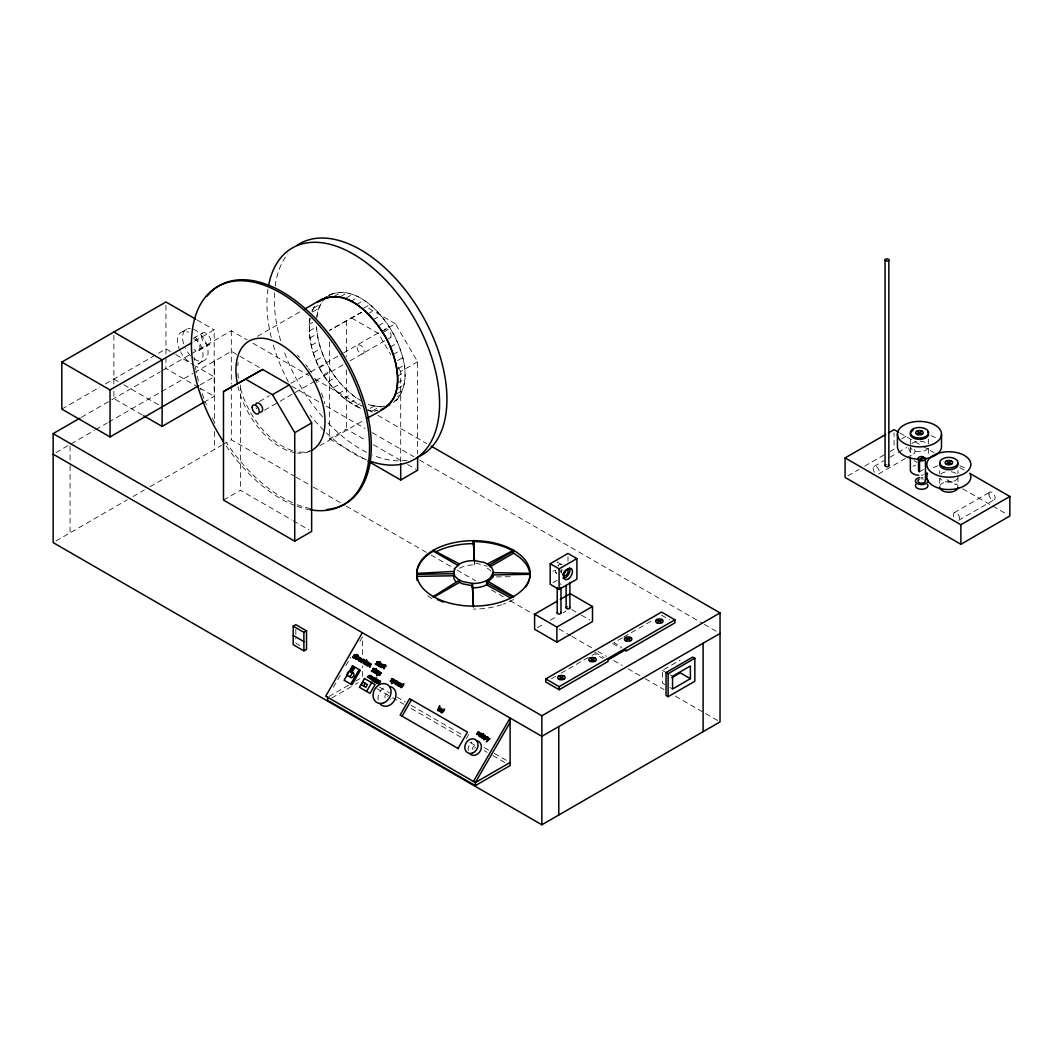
<?xml version="1.0" encoding="UTF-8"?>
<svg xmlns="http://www.w3.org/2000/svg" width="1063" height="1063" viewBox="0 0 1063 1063"><rect width="100%" height="100%" fill="white"/><g stroke="black" fill="none" stroke-linecap="round" stroke-linejoin="round"><path stroke-width="0.75" stroke-dasharray="5 3.75" d="M316.668 318.581L318.023 309.918L322.275 301.533M316.734 316.615L319.272 306.529L324.016 299.474M312.03 311.459L315.445 304.722M333.41 687.23L340.851 674.341M345.82 665.73L350.777 657.133M359.879 641.374L362.363 637.082L362.363 654.728M466.245 738.665L468.61 734.573M311.897 310.795L315.233 305.825M396.313 400.804C414.198 377.671 401.309 345.395 387.251 323.617C374.721 306.529 352.052 284.539 329.357 295.288M327.696 296.418L330.194 294.345M393.562 402.478C413.759 385.032 403.488 353.368 393.124 333.064C380.806 312.429 358.576 286.385 331.736 293.959L333.051 293.162M459.535 568.346L460.213 567.894A19.759 11.414 0 0 1 474.47 564.985L474.47 562.925M911.921 443.497L913.516 442.474A9.129 5.275 0 0 1 926.391 443.032M913.051 466.285L913.516 465.993A9.129 5.275 0 0 1 915.509 465.235M182.411 331.709L187.5 328.773M61.813 409.082L99.802 387.158M105.436 383.902L165.948 348.97L174.465 353.886M193.346 338.34L202.794 332.892M194.489 341.196L214.181 329.822L214.181 396.353L205.744 401.229M81.399 417.321L160.314 371.758M161.722 370.934L190.104 354.55M191.526 353.727L231.322 330.752L247.134 339.881M198.675 350.684L209.464 344.452M198.09 363.958L203.179 361.021M55.967 452.559L94.368 430.395M95.79 429.572L107.23 422.968M108.652 422.144L160.101 392.446M161.536 391.622L192.974 373.472M194.396 372.648L231.322 351.322L260.076 367.918M257.512 336.32L301.52 310.901M313.811 307.925L321.185 303.673M334.034 296.497L341.409 292.245M312.655 311.937L318.807 308.39M340.692 296.564L346.83 293.016M346.259 297.959L352.398 294.411M200.11 384.939L214.181 376.82L195.738 366.164M309.067 324.348L312.748 322.222M350.79 301.347L358.165 297.082M309.134 331.085L316.508 326.819C318.342 355.959 335.19 383.61 359.174 399.994M356.583 304.589L363.958 300.337M309.705 338.061L317.08 333.809M363.519 308.27L369.672 304.722M361.686 312.137L329.464 330.394L361.593 312.349M311.286 345.409L318.648 341.143M367.904 313.864L375.279 309.612M313.319 352.836L320.694 348.584M373.179 319.671L380.554 315.419M316.282 360.291L323.657 356.039M378.229 325.849L385.603 321.597M259.438 401.495L269.431 395.728M290.837 383.371L309.386 372.661M310.808 371.837L342.193 353.713M343.628 352.889L382.149 330.646M381.258 331.842L395.356 323.697L417.626 361.752L417.626 453.795M319.657 367.678L327.032 363.413M382.707 332.679L390.081 328.414M323.803 374.734L331.178 370.482M264.488 410.225L278.745 401.987M280.18 401.163L314.422 381.391M315.844 380.567L342.95 364.915M350.086 360.795L387.184 339.376M386.852 339.735L394.227 335.483M328.281 381.564L335.656 377.299M390.227 347.123L397.602 342.857M55.967 541.001L127.228 499.849M132.955 496.554L144.382 489.95M150.096 486.655L221.449 445.45M222.871 444.64L231.322 439.75L294.571 476.264M333.33 387.743L340.705 383.491M393.19 354.577L400.565 350.312M338.605 393.549L345.98 389.284M397.682 360.583L402.598 357.753M344.213 398.426L351.587 394.174M398.027 368.635L404.179 365.087M400.698 461.927L400.698 371.519L417.626 361.752M349.926 402.811L357.301 398.559M397.376 376.329L404.751 372.077M355.72 406.066L360.636 403.236M397.442 383.065L404.817 378.8M397.735 388.407L403.874 384.859M374.428 405.88L367.054 410.145L370.841 411.089L377.445 410.371L374.242 411.168L368.409 410.331M396.313 394.067L402.452 390.52M372.475 410.916L379.85 406.664M397.615 396.645L400.06 395.223M394.785 400.844L397.243 399.422M223.482 500.048L240.411 490.282L291.7 519.9M329.464 341.901L329.464 438.873L346.379 429.107L366.323 440.614M319.804 445.689L363.812 420.284M328.999 696.464L348.465 685.223M355.414 681.21L362.363 677.197L362.363 665.97M331.789 697.939L354.019 685.104M355.414 684.293L358.191 682.698M552.933 582.723L557.039 580.345M537.453 627.635L544.575 623.529M550.275 620.234L557.397 616.128M563.098 612.833L565.941 611.185M847.902 475.825L859.103 469.368M864.697 466.139L884.283 454.831M889.89 451.589L894.076 449.171L894.076 432.893M874.065 466.431L884.044 460.678M889.744 457.382L896.866 453.276M898.288 452.453L906.845 447.51M905.543 458.432L878.476 474.071A4.411 2.551 60 0 0 878.065 468.331A4.411 2.551 60 0 0 873.441 467.095A4.411 2.551 60 0 0 875.46 473.261M906.978 457.608L914.1 453.502M551.378 678.779L555.577 676.36M561.171 673.118L590.563 656.15M591.958 655.353L594.762 653.732L602.774 658.356M622.36 637.8L613.962 642.637L621.921 647.301M623.755 636.989L653.147 620.021M919.522 471.799L923.441 469.54M664.92 684.585L662.382 683.11L662.382 670.381L680.214 660.083M954.215 512.698L989.839 492.142M958.627 520.339L994.237 499.769M384.819 406.106L378.215 406.837L368.861 404.485M496.368 576.93L510.825 576.691M475.746 563.058L487.319 566.3M381.617 406.916L370.735 405.362L364.529 402.478M487.319 568.346L488.116 568.745A19.759 11.414 0 0 1 491.04 571.203M361.646 401.003C335.802 385.935 318.608 356.477 316.508 326.819M899.803 432.933L921.236 445.304M922.671 446.141L934.098 452.732M959.823 467.587L964.114 470.059M914.087 460.717L916.944 462.378M946.96 479.705L955.544 484.648M962.679 488.781L991.274 505.284M992.696 506.108L1006.993 514.359M368.648 308.27L395.356 323.697M351.72 318.05L378.441 333.463L390.812 354.604M252.888 343.203L308.948 375.571M314.688 378.893L362.124 406.279M367.878 409.587L372.183 412.085M377.936 415.407L426.808 443.616M197.16 319.99L214.181 329.822M291.7 386.175L320.441 402.771M326.195 406.093L365.008 428.495M372.183 432.654L413.866 456.718M419.619 460.04L702.789 623.516M704.224 624.34L720.036 633.468M373.458 444.733L401.947 461.183M407.647 464.478L416.191 469.408M661.545 615.171L669.557 619.795M561.344 564.387L557.145 561.968A5.036 2.91 -60 0 1 558.155 566.26M329.464 438.873L366.509 460.252M175.873 354.697L194.316 365.353M198.582 387.344L165.948 368.502L165.948 357.102M200.003 388.168L214.181 396.353M571.615 609.524L579.96 614.348M581.355 615.145L589.699 619.968M662.382 670.381L664.92 671.856M670.009 674.792L672.56 676.267M612.567 643.447L620.579 648.071M670.009 687.522L672.56 688.997M296.006 477.101L311.818 486.229M313.253 487.053L344.877 505.31M346.312 506.147L429.678 554.275M431.126 555.112L455.562 569.21M456.997 570.047L475.679 580.836M491.491 589.965L504.42 597.433M510.174 600.754L533.174 614.029M559.045 628.964L570.552 635.608M571.987 636.431L592.104 648.045M597.858 651.367L606.481 656.349M613.67 660.495L622.293 665.478M628.047 668.8L643.846 677.928M645.294 678.752L663.976 689.542M675.47 696.185L704.224 712.781M705.659 713.605L720.036 721.91M594.762 652.19L604.103 657.585M113.874 379.026L118.139 381.484M123.813 384.766L162.121 406.877M142.256 414.942L113.874 398.559L113.874 387.171M293.122 520.724L308.802 529.773M379.571 687.136L389.616 692.93M396.791 697.076L405.388 702.045M411.129 705.354L462.764 735.171M484.276 747.595L488.581 750.079M494.322 753.388L507.237 760.842M376.701 688.572L391.051 696.85M392.486 697.673L403.953 704.304M411.129 708.436L461.329 737.43M469.939 742.399L475.679 745.708M484.276 750.677L487.146 752.325M492.887 755.647L505.802 763.101M299.846 645.493L295.833 643.181L295.833 638.544M398.226 367.293L400.698 371.519M474.311 561.702L474.47 564.985M957.976 470.643L957.976 473.726M957.976 476.809L957.976 485.512M939.719 470.643L939.719 473.726M939.719 478.257L939.719 485.512M928.57 439.152L928.57 443.789M928.57 448.44L928.57 456.279M910.353 439.909L910.353 444.533M910.353 447.643L910.353 455.482M568.001 556.613L568.001 561.37M346.379 320.614L346.379 356.783M346.379 369.924L346.379 429.107M295.833 629.296L295.833 637.003M240.411 385.085L240.411 490.282M231.322 330.752L231.322 384.075M231.322 385.71L231.322 439.75M214.407 361.088L214.407 423.326M214.407 431.512L214.407 449.529M165.948 305.214L165.948 355.48M113.874 335.27L113.874 385.537M70.065 446.061L70.065 464.079M70.065 465.714L70.065 532.855M513.495 599.505A56.671 32.714 0 0 1 503.344 604.156M501.763 604.714A56.671 32.714 0 0 1 473.42 609.086M431.897 598.628A56.671 32.714 0 0 1 425.439 593.779M561.862 569.874A5.036 2.91 -60 0 1 560.374 571.987M555.577 570.26A5.036 2.91 -60 0 0 556.853 573.369L552.654 570.951A5.036 2.91 -60 0 0 555.271 570.339M557.823 565.768A5.036 2.91 -60 0 1 558.726 564.998L559.656 564.493A5.036 2.91 -60 0 1 561.982 564.798M561.264 573.236A6.298 3.641 -60 0 1 561.796 571.735M561.264 572.585A2.525 1.448 -60 0 1 562.088 569.795M561.038 569.941A2.525 1.448 -60 0 1 560.666 570.472M256.595 408.963A5.036 2.91 60 0 1 256.024 407.78M384.075 330.314A5.036 2.91 60 0 1 390.041 331.908A5.036 2.91 60 0 1 388.447 337.875M195.034 336.958A18.018 10.404 60 0 1 202.993 355.069A18.018 10.404 60 0 1 195.233 364.25M188.696 361.54A18.018 10.404 60 0 1 180.936 352.478M180.205 351.096A18.018 10.404 60 0 1 188.483 332.241M193.572 329.304A18.018 10.404 60 0 1 208.082 352.132A18.018 10.404 60 0 1 193.785 358.603M190.556 355.786A18.018 10.404 60 0 1 185.294 348.159M183.607 343.867A18.018 10.404 60 0 1 190.37 328.48M194.117 338.938A6.67 3.853 60 0 1 200.057 347.628A6.67 3.853 60 0 1 194.117 349.461M560.639 583.667A1.887 1.09 0 0 1 560.812 584.756M923.415 474.749A9.129 5.275 0 0 1 921.156 475.174M940.024 485.592A9.129 5.275 0 0 1 948.847 481.685A9.129 5.275 0 0 1 957.67 485.592M957.67 478.177A9.129 5.275 0 0 1 948.847 482.084A9.129 5.275 0 0 1 940.024 478.177M940.941 474.178A9.129 5.275 0 0 1 946.482 471.72M951.212 471.72A9.129 5.275 0 0 1 956.753 474.178M933.261 467.813A22.044 12.729 0 0 1 937.832 465.793M959.862 465.793A22.044 12.729 0 0 1 964.433 467.813M928.079 448.214A9.129 5.275 0 0 1 927.002 449.45L925.408 450.473A9.129 5.275 0 0 1 910.486 447.457M901.756 438.899A22.044 12.729 0 0 1 908.958 435.285M930.989 435.631A22.044 12.729 0 0 1 935.467 437.717M920.704 478.882A3.774 2.179 0 0 1 923.574 479.107M921.249 477.367A6.298 3.641 0 0 1 922.883 477.42M914.592 449.436A4.411 2.551 60 0 1 912.705 453.622A4.411 2.551 60 0 1 908.772 447.882M953.724 516.764A4.411 2.551 60 0 1 954.866 512.499A4.411 2.551 60 0 1 959.118 516.286A4.411 2.551 60 0 1 957.976 520.538M406.983 460.279A122.059 70.477 60 0 1 372.648 455.084M366.629 452.333A122.059 70.477 60 0 1 327.045 421.865M322.7 417.068A122.059 70.477 60 0 1 283.635 350.019M280.659 340.785A122.059 70.477 60 0 1 274.533 292.817M275.158 286.226A122.059 70.477 60 0 1 287.821 253.884M310.356 509.841A125.939 72.709 60 0 1 296.444 506.094M295.009 505.563A125.939 72.709 60 0 1 226.273 446.008M309.479 451.483A62.969 36.355 60 0 1 296.949 452.997M295.381 452.772A62.969 36.355 60 0 1 238.046 386.773M310.436 508.513A125.939 72.709 60 0 1 293.893 503.357M292.431 502.719A125.939 72.709 60 0 1 226.206 442.235M214.567 422.41A125.939 72.709 60 0 1 212.334 417.985M206.328 404.565A125.939 72.709 60 0 1 205.146 401.588M203.95 398.439A125.939 72.709 60 0 1 200.721 388.925M198.436 380.992A125.939 72.709 60 0 1 196.243 371.651M195.924 370.03A125.939 72.709 60 0 1 195.326 366.788M194.356 360.33A125.939 72.709 60 0 1 193.971 357.141M312.695 449.795A62.969 36.355 60 0 1 295.567 451.443M292.378 450.606A62.969 36.355 60 0 1 239.826 385.749M238.391 378.122A62.969 36.355 60 0 1 237.886 373.365M237.833 365.685A62.969 36.355 60 0 1 238.112 362.496M297.388 355.069A62.969 36.355 60 0 1 299.567 357.314M305.772 364.609A62.969 36.355 60 0 1 307.712 367.2M308.655 368.529A62.969 36.355 60 0 1 311.406 372.648M314.768 378.308A62.969 36.355 60 0 1 317.04 382.667M321.531 393.124A62.969 36.355 60 0 1 324.707 403.648M366.775 459.947A122.059 70.477 60 0 1 310.104 415.101M288.379 381.989A122.059 70.477 60 0 1 272.846 343.495M271.238 337.383A122.059 70.477 60 0 1 268.009 288.884M378.189 700.105A10.391 8.477 -60 0 1 385.112 687.15M468.252 750.544A7.654 6.258 -60 0 1 472.012 742.04M472.902 749.641A2.525 2.06 -60 0 1 475.865 745.801M474.656 748.286A2.525 2.06 -60 0 1 475.44 747.249M385.191 698.059A2.525 2.06 -60 0 1 387.929 694.046M390.971 698.936A2.525 2.06 -60 0 1 390.546 699.427M387.65 696.491A2.525 2.06 -60 0 1 388.075 695.999M310.011 318.302C305.174 354.67 328.108 393.895 361.486 408.737C328.161 393.948 305.147 354.617 310.011 318.302M201.412 335.948A6.67 3.853 60 0 0 208.494 344.757A6.67 3.853 60 0 0 208.494 335.31A6.67 3.853 60 0 0 201.412 335.948M988.922 494.162A4.411 2.551 60 0 0 993.599 499.969A4.411 2.551 60 0 0 993.599 493.737A4.411 2.551 60 0 0 988.922 494.162M357.062 347.388A5.036 2.91 60 0 0 362.403 354.045A5.036 2.91 60 0 0 362.403 346.91A5.036 2.91 60 0 0 357.062 347.388"/><path stroke-width="1.5" d="M362.363 632.711L325.73 696.172L475.347 782.554L510.107 762.49M351.242 671.869A2.658 2.166 -60 0 1 350.245 676.015A2.658 2.166 -60 0 1 347.176 674.248A2.658 2.166 -60 0 1 350.272 671.311L352.916 666.714L354.67 667.723L352.026 672.321M351.175 671.829L353.82 667.232M350.724 684.094L359.095 669.584M363.626 686.02L365.22 683.296M374.335 669.61L374.003 668.375L372.794 668.428L373.086 670.992L371.319 670.819L372.249 671.683A1.369 1.116 -60 0 0 372.914 671.71C374.628 671.138 371.798 667.179 374.309 669.597M366.589 691.402L371.651 682.645M402.066 716.156L411.514 699.799M458.033 748.458L467.468 732.101L409.587 698.683L400.14 715.04L458.538 748.764M487.572 737.855C488.449 734.028 478.802 743.529 487.558 737.842M473.46 781.464L510.107 718.003L510.107 765.586L475.347 785.637L327.617 700.344L327.617 697.262M510.107 722.375L475.347 782.554L475.347 785.637M320.322 300.683C346.883 286.253 373.525 316.083 385.749 337.33C394.586 354.324 400.685 374.11 395.861 393.23C391.888 406.89 377.684 411.952 366.655 418.636M913.051 430.435L911.921 431.166A9.129 5.275 0 0 0 910.845 432.389M925.408 473.992L927.002 472.969M317.571 302.357C346.153 282.638 376.249 318.927 388.208 342.047C398.027 362.549 406.106 397.442 380.833 409.999M366.881 661.983L365.486 664.069L366.323 665.425A1.422 1.156 -60 0 0 367.134 665.358L368.529 662.94A1.422 1.156 -60 0 0 368.183 662.196L367.692 661.917M376.727 670.501L375.332 672.6L376.169 673.942A1.422 1.156 -60 0 0 376.98 673.889L378.375 671.457A1.422 1.156 -60 0 0 378.029 670.713L377.538 670.434M198.701 385.749L110.047 436.946L61.813 409.082L61.813 362.098L165.948 301.972L195.738 319.179M61.813 362.098L110.047 389.948L191.672 342.818M431.126 446.101L720.036 612.913L720.036 721.91L541.851 824.782L53.15 542.622L53.15 433.624L79.977 418.131M304.363 309.267L322.82 298.61M324.361 298.225L326.819 296.803M143.678 415.766L162.121 426.409L204.335 402.04M223.482 391.569L262.667 369.459L289.388 384.886L311.645 422.928L311.645 531.42L294.73 541.187L223.482 500.048L223.482 391.569L262.667 369.459M245.752 379.225L272.473 394.652L289.388 384.886M294.73 541.187L294.73 432.707L311.645 422.928M386.188 406.73L389.882 404.604M367.931 461.076L400.698 479.998L417.626 470.231L417.626 457.077M293.202 626.187L295.833 624.672L306.529 630.837L306.529 649.347L303.885 650.862L293.202 644.696L293.202 626.187L303.885 632.352L306.529 630.837M459.535 582.338L433.359 597.446L433.359 596.542L459.535 580.053L459.535 582.338L462.657 583.879L472.384 585.713L473.42 607.039M488.701 565.503L513.495 551.179A56.671 32.714 0 0 0 473.42 541.599L474.39 561.277M490.083 566.765L513.495 553.238L513.495 550.262L487.319 564.015M550.196 563.735L568.001 553.451L576.903 558.593L576.903 579.162L559.098 589.447L550.196 584.305L550.196 563.735L559.098 568.878L576.903 558.593M560.254 599.412L570.22 593.659L592.49 606.508L592.49 621.576L556.866 642.145L534.596 629.283L534.596 614.215L557.397 601.06M969.828 473.367L1009.85 496.474L1009.85 516.007L960.872 544.283L845.098 477.446L845.098 457.914L885.692 434.475M888.482 432.867L894.076 429.638L898.368 432.11M534.596 614.215L556.866 627.077L592.49 606.508M916.784 434.302L922.139 431.219M918.631 459.973L923.574 456.838A3.774 2.179 0 0 0 919.017 457.183A3.774 2.179 0 0 0 918.419 459.814L918.631 471.281L919.522 471.799L919.522 460.492L924.956 457.635A3.774 2.179 0 0 1 924.358 460.266A3.774 2.179 0 0 1 919.801 460.611L919.522 460.492M545.771 678.925L661.545 612.089L674.899 619.795L674.899 622.878L625.921 651.167L625.921 649.613L608.116 659.897L608.116 661.438L559.138 689.728L545.771 682.008L545.771 678.925L559.138 686.632L674.899 619.795M558.726 679.164L564.068 676.068M589.859 661.186L595.2 658.103M625.482 640.617L630.824 637.534M656.642 622.626L661.997 619.543M946.176 464.186L951.518 461.103M53.15 433.624L541.851 715.771L720.036 612.913M720.036 633.468L541.851 736.34L53.15 454.193M666.049 672.507L692.797 657.067L694.843 658.249L694.843 681.263L668.109 696.703L666.049 695.521L666.049 672.507L668.109 673.69L694.843 658.249M671.989 677.569L680.214 672.813L690.392 678.699L690.392 665.956L672.56 676.267L672.56 688.997L690.392 678.699M845.098 457.914L960.872 524.75L1009.85 496.474M382.149 409.189L383.69 408.803M453.688 573.714L416.749 574.312L416.749 573.395L453.688 571.429A19.759 11.414 0 0 0 458.738 579.667L462.657 581.594L472.384 583.428A19.759 11.414 0 0 0 486.641 580.518L489.99 578.259L493.152 572.638A19.759 11.414 0 0 0 488.116 564.4L484.197 562.473L474.47 560.639A19.759 11.414 0 0 0 460.213 563.549L454.632 568.506L453.688 575.774A19.759 11.414 0 0 0 455.814 581.541M416.749 576.372L453.688 575.774M459.535 564.015L433.359 550.262L433.359 551.179A56.671 32.714 0 0 0 416.802 572.904M513.495 597.446L486.641 582.803L492.222 577.847L493.152 574.924L530.105 574.312L530.105 573.395A56.671 32.714 0 0 0 445.091 545.067A56.671 32.714 0 0 0 445.091 601.738A56.671 32.714 0 0 0 530.105 573.395L493.152 572.638L493.152 576.97M473.42 606.123L472.384 583.428L472.384 587.759A19.759 11.414 0 0 0 486.641 584.849L510.678 597.964M569.33 607.039L569.476 607.119A1.887 1.09 0 0 1 569.369 608.554A1.887 1.09 0 0 1 566.885 608.674L566.539 608.488A1.887 1.09 0 0 1 567.243 606.8M916.784 431.219L922.139 434.302M946.176 461.103L951.518 464.186M656.642 619.543L661.997 622.626M113.874 332.028L162.121 359.879L162.121 426.409M625.482 637.534L630.824 640.617M433.359 551.179L458.153 565.503M589.859 658.103L595.2 661.186M558.726 676.068L564.068 679.164M384.381 665.863C382.773 669.424 384.261 670.288 385.098 666.275L386.135 666.288L385.444 664.694L381.418 667.723L383.212 664.614L384.554 665.398M363.812 660.336C362.111 663.857 363.825 664.8 364.529 660.748L365.566 660.761L364.782 660.309C362.882 656.562 361.526 664.388 360.928 662.196A1.395 1.129 -60 0 1 360.716 661.372L362.124 659.246L363.838 659.99M293.202 635.448L303.885 641.614M350.272 671.311L353.421 673.131A2.658 2.166 -60 0 1 352.876 676.958A2.658 2.166 -60 0 1 349.568 676.52M513.495 596.542L486.641 580.518L486.641 584.849M353.354 673.092L352.451 672.56A2.658 2.166 -60 0 0 351.268 672.68M272.473 394.652L294.73 432.707M474.47 560.639L473.42 540.682L474.231 560.055M960.872 524.75L960.872 544.283M941.499 434.475A22.044 12.729 0 0 1 907.935 444.972A22.044 12.729 0 0 1 908.958 422.941A22.044 12.729 0 0 1 941.499 434.475L941.499 446.819A22.044 12.729 0 0 1 925.979 458.631M925.461 458.724L925.461 480.994M910.353 457.05L910.353 469.594A9.129 5.275 0 0 0 918.777 475.254M897.424 433.784L897.424 446.128A22.044 12.729 0 0 0 918.87 459.189M888.841 259.97L888.841 465.621M885.067 259.97L885.067 465.621M703.108 643.248L703.108 731.676M668.109 673.69L668.109 696.703M569.888 582.458L569.888 607.916M566.127 585.407L566.127 607.677M560.985 587.387L560.985 612.846M559.138 686.632L559.138 689.728M559.098 568.878L559.098 589.447M558.779 726.574L558.779 815.002M557.211 587.587L557.211 613.032M556.866 627.077L556.866 642.145M541.851 715.771L541.851 824.782M400.698 463.561L400.698 479.998M303.885 632.352L303.885 650.862M110.047 389.948L110.047 436.946M417.241 580.637A56.671 32.714 0 0 1 416.802 577.794M436.043 551.777A56.671 32.714 0 0 1 473.42 543.658M513.495 553.238A56.671 32.714 0 0 1 529.879 573.528M530.052 575.734A56.671 32.714 0 0 1 525.786 586.842M443.51 602.11A56.671 32.714 0 0 1 437.464 599.598M569.489 568.027A6.298 3.641 -60 0 1 568.333 574.804A6.298 3.641 -60 0 1 562.925 578.245M567.15 569.183A3.774 2.179 -60 0 1 566.712 574.538A3.774 2.179 -60 0 1 562.805 574.392M565.609 570.1A3.774 2.179 -60 0 1 562.54 574.405M564.519 571.203A2.525 1.448 -60 0 1 563.868 572.332M255.665 404.458A5.036 2.91 60 0 1 261.631 406.053A5.036 2.91 60 0 1 260.036 412.006M560.639 612.315A1.887 1.09 0 0 1 560.374 613.736A1.887 1.09 0 0 1 557.889 613.776L557.557 613.564A1.887 1.09 0 0 1 557.65 612.235M957.976 486.96A9.129 5.275 0 0 1 948.847 492.235A9.129 5.275 0 0 1 939.719 486.96M970.134 473.513A22.044 12.729 0 0 1 948.847 489.538A22.044 12.729 0 0 1 927.561 473.513M934.311 454.898A22.044 12.729 0 0 1 970.36 461.714A22.044 12.729 0 0 1 942.682 476.689A22.044 12.729 0 0 1 933.261 455.469M957.67 463.109A9.129 5.275 0 0 1 948.847 469.74A9.129 5.275 0 0 1 940.024 463.109M928.57 434.528A9.129 5.275 0 0 1 927.002 437.106L925.408 438.129A9.129 5.275 0 0 1 915.349 438.833A9.129 5.275 0 0 1 910.353 433.731M927.693 431.844A9.129 5.275 0 0 1 928.437 433.159M925.341 480.436A3.774 2.179 0 0 1 920.704 483.107A3.774 2.179 0 0 1 919.017 479.453M927.64 484.489A6.298 3.641 0 0 1 921.315 489.299A6.298 3.641 0 0 1 916.027 484.077M925.82 478.244A6.298 3.641 0 0 1 925.66 483.811A6.298 3.641 0 0 1 916.186 482.761A6.298 3.641 0 0 1 919.628 477.553M888.296 464.85A1.887 1.09 0 0 1 888.176 466.458A1.887 1.09 0 0 1 885.413 466.245A1.887 1.09 0 0 1 886.01 464.677M297.015 245.367A122.059 70.477 60 0 1 421.652 314.21A122.059 70.477 60 0 1 418.955 456.585M223.522 441.889A125.939 72.709 60 0 1 223.203 283.914A125.939 72.709 60 0 1 357.753 389.204A125.939 72.709 60 0 1 310.356 509.841M237.115 382.361A62.969 36.355 60 0 1 293.415 353.979A62.969 36.355 60 0 1 310.914 450.818M207.139 296.099A125.939 72.709 60 0 1 346.578 360.716A125.939 72.709 60 0 1 326.793 509.456M268.54 285.748A122.059 70.477 60 0 1 358.789 257.445A122.059 70.477 60 0 1 439.391 397.057A122.059 70.477 60 0 1 369.751 461.05M389.762 686.512A10.391 8.477 -60 0 1 394.532 700.238A10.391 8.477 -60 0 1 380.302 704.211M477.088 740.858A7.654 6.258 -60 0 1 480.197 751.196A7.654 6.258 -60 0 1 469.687 753.667M376.873 670.58A1.422 1.156 -60 0 1 377.671 670.514M367.014 662.063A1.422 1.156 -60 0 1 367.825 661.997M370.19 676.161C368.396 681.263 369.18 676.427 371.598 676.879C369.326 680.851 372.01 679.496 372.063 676.493C369.14 672.959 364.37 679.948 370.19 676.161M374.681 678.5L373.272 680.931A1.422 1.156 -60 0 1 372.462 680.998L371.638 679.642L373.033 677.556A1.435 1.169 -60 0 1 373.844 677.476L374.335 677.769A1.422 1.156 -60 0 1 374.681 678.5M378.76 680.865L377.365 683.283A1.422 1.156 -60 0 1 376.554 683.35L375.717 681.994L377.113 679.908A1.435 1.169 -60 0 1 377.936 679.842L378.415 680.121A1.422 1.156 -60 0 1 378.76 680.865M481.605 734.108L480.21 736.539A1.422 1.156 -60 0 1 479.4 736.606L478.563 735.251L479.958 733.164A1.435 1.169 -60 0 1 480.768 733.098L481.26 733.377A1.422 1.156 -60 0 1 481.605 734.108M371.133 664.269L369.672 667.285L370.323 664.069L367.678 666.142L369.472 663.02L371.133 664.269M381.763 664.521C381.125 664.242 377.378 665.823 380.129 666.886C386.587 667.471 378.415 660.681 381.763 664.521M485.1 736.433C484.09 735.755 480.715 738.373 483.705 738.745C489.817 739.13 481.685 732.606 485.1 736.433M379.677 665.783C380.913 667.949 381.444 663.684 379.677 665.783M483.014 737.682C484.25 739.861 484.781 735.583 483.014 737.682M376.887 662.249L377.71 663.657L376.887 664.827A1.369 1.116 -60 0 1 376.236 664.8L375.292 663.937L377.059 664.096L376.621 661.691L378.641 662.169L376.887 662.249M391.716 679.377L392.539 680.772L391.716 681.941A1.369 1.116 -60 0 1 391.064 681.915L390.121 681.051L391.888 681.224L391.45 678.819L393.469 679.284L391.716 679.377M439.152 710.204L440.481 711.107L438.82 711.12A1.395 1.129 -60 0 1 438.607 710.297C439.883 706.589 443.337 707.838 439.152 710.204M352.903 656.868C353.859 661.864 358.842 651.234 355.866 655.326A1.634 1.329 -60 0 0 355.122 654.662A1.408 1.143 -60 0 0 354.351 654.755L352.903 656.868M400.02 686.273C400.977 691.282 405.96 680.652 402.983 684.745A1.634 1.329 -60 0 0 402.239 684.08A1.408 1.143 -60 0 0 401.469 684.173L400.02 686.273M440.72 711.519C441.676 716.528 446.659 705.885 443.683 709.991A1.634 1.329 -60 0 0 442.939 709.313A1.408 1.143 -60 0 0 442.168 709.42L440.72 711.519M368.037 663.073C366.164 668.335 365.42 660.628 368.037 663.073M374.189 678.632C372.316 683.894 371.572 676.188 374.189 678.632M377.883 671.59C376.023 676.852 375.266 669.145 377.883 671.59M378.269 680.998C376.408 686.26 375.651 678.553 378.269 680.998M481.114 734.241C479.24 739.503 478.496 731.796 481.114 734.241M381.019 672.972L379.863 675.138L378.043 674.753L376.86 675.802L379.332 671.537L381.019 672.972M395.742 680.838L394.586 683.004L392.765 682.619L391.583 683.682L394.041 679.416L395.742 680.838M360.849 658.821C359.414 660.814 359.4 656.775 360.849 658.821M397.735 682.326C396.313 684.333 396.3 680.293 397.735 682.326M400.193 683.748C398.758 685.741 398.745 681.702 400.193 683.748M358.324 659.605C357.713 662.063 362.098 661.279 358.935 660.482C358.072 658.435 363.32 660.601 360.503 657.771A1.488 1.209 -60 0 0 359.666 657.838L358.324 659.605M395.223 683.11C394.612 685.582 398.984 684.785 395.835 683.987C394.958 681.941 400.22 684.107 397.403 681.277A1.488 1.209 -60 0 0 396.565 681.356L395.223 683.11M397.682 684.519C397.057 686.99 401.455 686.206 398.293 685.409C397.416 683.363 402.678 685.529 399.861 682.698A1.488 1.209 -60 0 0 399.01 682.765L397.682 684.519M373.804 671.843L374.694 672.985L374.389 671.723L375.438 669.876L376.475 669.903L375.691 669.451L376.209 668.547L374.973 669.039L373.804 671.843M374.189 681.25L375.08 682.393L374.774 681.131L375.824 679.284L376.86 679.31L376.076 678.845L376.594 677.955L375.359 678.433L374.189 681.25M377.777 664.96L378.68 666.102L378.362 664.84L379.411 662.993L380.461 663.02L379.664 662.555L380.182 661.664L378.946 662.143L377.777 664.96M481.114 736.858L482.017 738.001L481.698 736.739L482.761 734.892L483.798 734.918L483.014 734.467L483.519 733.563L482.296 734.055L481.114 736.858M487.944 737.31L487.146 740.805C483.306 745.15 494.454 734.48 487.758 740.286L487.944 737.31M353.527 656.549C354.271 660.189 356.331 652.23 353.527 656.549M400.645 685.967C401.389 689.608 403.448 681.635 400.645 685.967M441.344 711.2C442.088 714.841 444.148 706.882 441.344 711.2M380.474 673.145C378.601 677.968 378.162 670.806 380.474 673.145M395.184 681.024C393.323 685.848 392.885 678.672 395.184 681.024M356.995 655.818L355.627 659.18L356.995 655.818M357.58 654.728L357.753 655.552L357.58 654.728M352.491 665.77L344.12 680.28L351.946 684.798L360.317 670.288L352.491 665.77M358.045 656.429C352.677 662.369 361.845 656.682 358.045 656.429M365.898 660.96L364.529 664.309L365.898 660.96M366.483 659.871L366.655 660.694L366.483 659.871M364.489 678.513L359.44 687.269L370.017 693.382L375.08 684.625L364.489 678.513M363.001 682.021L361.42 684.745L365.858 687.296L367.426 684.572L363.001 682.021M379.717 680.945C374.349 686.897 383.504 681.21 379.717 680.945M439.723 705.912L437.65 710.483L439.723 705.912M478.35 731.769C472.982 737.722 482.137 732.022 478.35 731.769M913.516 428.761L911.921 429.784A9.129 5.275 0 0 0 913.369 436.68A9.129 5.275 0 0 0 925.408 436.747L927.002 435.724A9.129 5.275 0 0 0 925.554 428.827A9.129 5.275 0 0 0 913.516 428.761M568.798 578.617A6.298 3.641 -60 0 0 571.402 568.732A6.298 3.641 -60 0 0 563.815 574.711A6.298 3.641 -60 0 0 568.798 578.617M590.643 661.531A3.774 2.179 0 0 0 596.303 659.645A3.774 2.179 0 0 0 590.643 657.758A3.774 2.179 0 0 0 590.643 661.531M626.266 640.962A3.774 2.179 0 0 0 631.927 639.076A3.774 2.179 0 0 0 626.266 637.189A3.774 2.179 0 0 0 626.266 640.962M252.13 407.421A5.036 2.91 60 0 0 257.485 414.065A5.036 2.91 60 0 0 257.485 406.943A5.036 2.91 60 0 0 252.13 407.421M559.51 679.509A3.774 2.179 0 0 0 565.184 677.609A3.774 2.179 0 0 0 559.51 675.723A3.774 2.179 0 0 0 559.51 679.509M657.426 622.971A3.774 2.179 0 0 0 663.099 621.084A3.774 2.179 0 0 0 657.426 619.197A3.774 2.179 0 0 0 657.426 622.971M944.289 467.215A9.129 5.275 0 0 0 957.976 462.644A9.129 5.275 0 0 0 944.289 458.087A9.129 5.275 0 0 0 944.289 467.215M885.625 260.741A1.887 1.09 0 0 0 888.788 260.249A1.887 1.09 0 0 0 886.476 258.907A1.887 1.09 0 0 0 885.625 260.741M946.96 464.531A3.774 2.179 0 0 0 952.634 462.644A3.774 2.179 0 0 0 946.96 460.757A3.774 2.179 0 0 0 946.96 464.531M917.568 434.647A3.774 2.179 0 0 0 923.242 432.761A3.774 2.179 0 0 0 917.568 430.86A3.774 2.179 0 0 0 917.568 434.647M472.557 753.029A7.654 6.258 -60 0 0 476.53 740.539A7.654 6.258 -60 0 0 465.209 744.831A7.654 6.258 -60 0 0 472.557 753.029M383.942 702.749A10.391 8.477 -60 0 0 388.752 685.688A10.391 8.477 -60 0 0 373.512 692.159A10.391 8.477 -60 0 0 383.942 702.749"/></g></svg>
